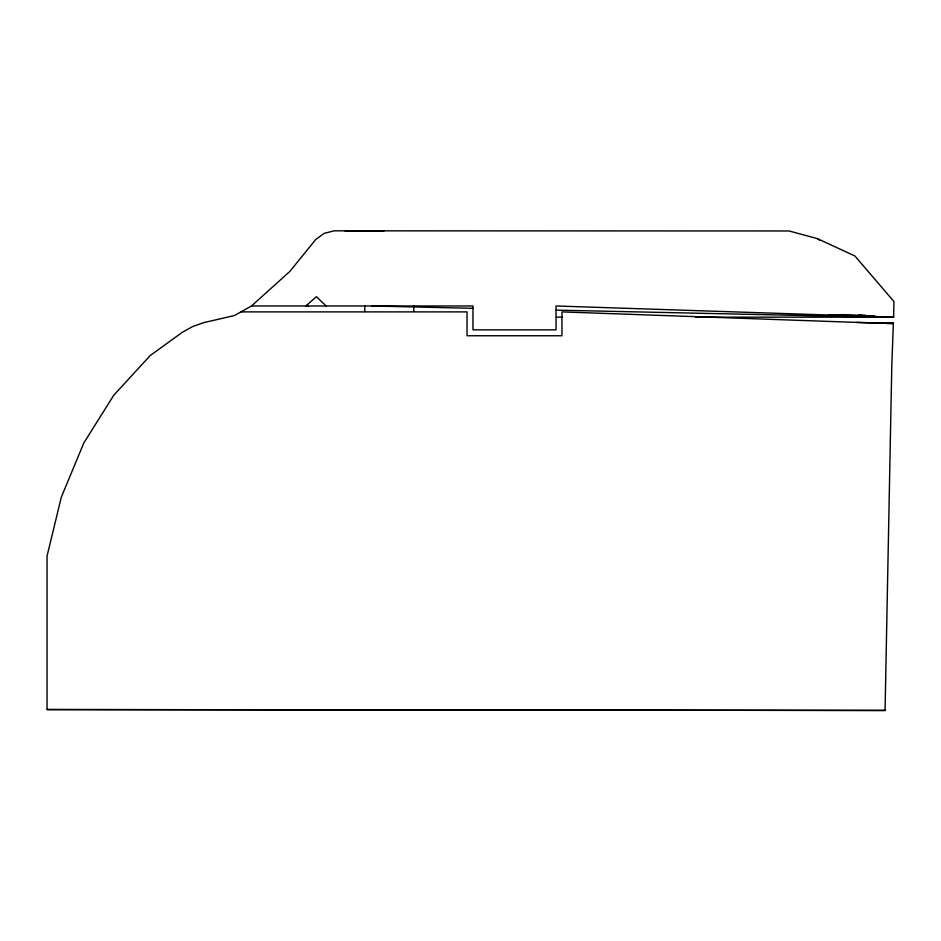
<?xml version="1.0" encoding="UTF-8"?>
<svg xmlns="http://www.w3.org/2000/svg" width="941" height="941" viewBox="0 0 941 941"><rect width="100%" height="100%" fill="white"/><g stroke="black" fill="none" stroke-linecap="round" stroke-linejoin="round"><path stroke-width="1.41" d="M695.658 317.164L893.609 317.176L893.95 301.543L854.934 256.011L817.341 238.626L789.099 230.968L334.102 230.827L324.175 233.356L315.776 239.449L289.828 271.443L251.506 305.978L234.509 315.506L203.362 322.739L192.399 326.668L182.248 332.361L150.278 355.486L113.837 395.149L83.808 442.976L61.283 497.26L47.05 556.06L47.05 709.549L885.058 710.455L891.809 365.379L893.374 322.951L869.837 322.881L561.953 311.894L561.953 335.749L467.042 335.749L467.042 311.894L240.943 311.894M305.86 305.978L316.411 296.697L326.186 305.99M888.845 323.339L893.374 322.951M827.951 315.458C849.982 312.824 871.637 317.529 893.609 317.176L885.81 316.658M869.837 322.881L893.35 323.504L886.434 323.504M251.506 305.978L472.958 305.978L472.958 329.832L556.037 329.832L556.037 305.978L893.609 317.176M556.319 317.176L562.189 317.176M47.05 709.549L885.058 710.455L885.058 709.549M876.483 316.964L892.527 317.164M472.958 308.319L371.813 305.978M556.037 310.13L869.943 316.964M856.828 322.422L876.024 322.869M870.237 316.247L874.624 316.447M879.023 316.658L889.269 317.152M858.568 314.812L865.767 315.294M871.542 315.694L874.424 315.882M817.341 238.626L819.799 240.237M307.26 304.813L308.295 305.978M413.781 305.978L413.781 311.306M384.116 230.827L344.935 230.827M364.779 305.978L364.779 311.589"/></g></svg>
